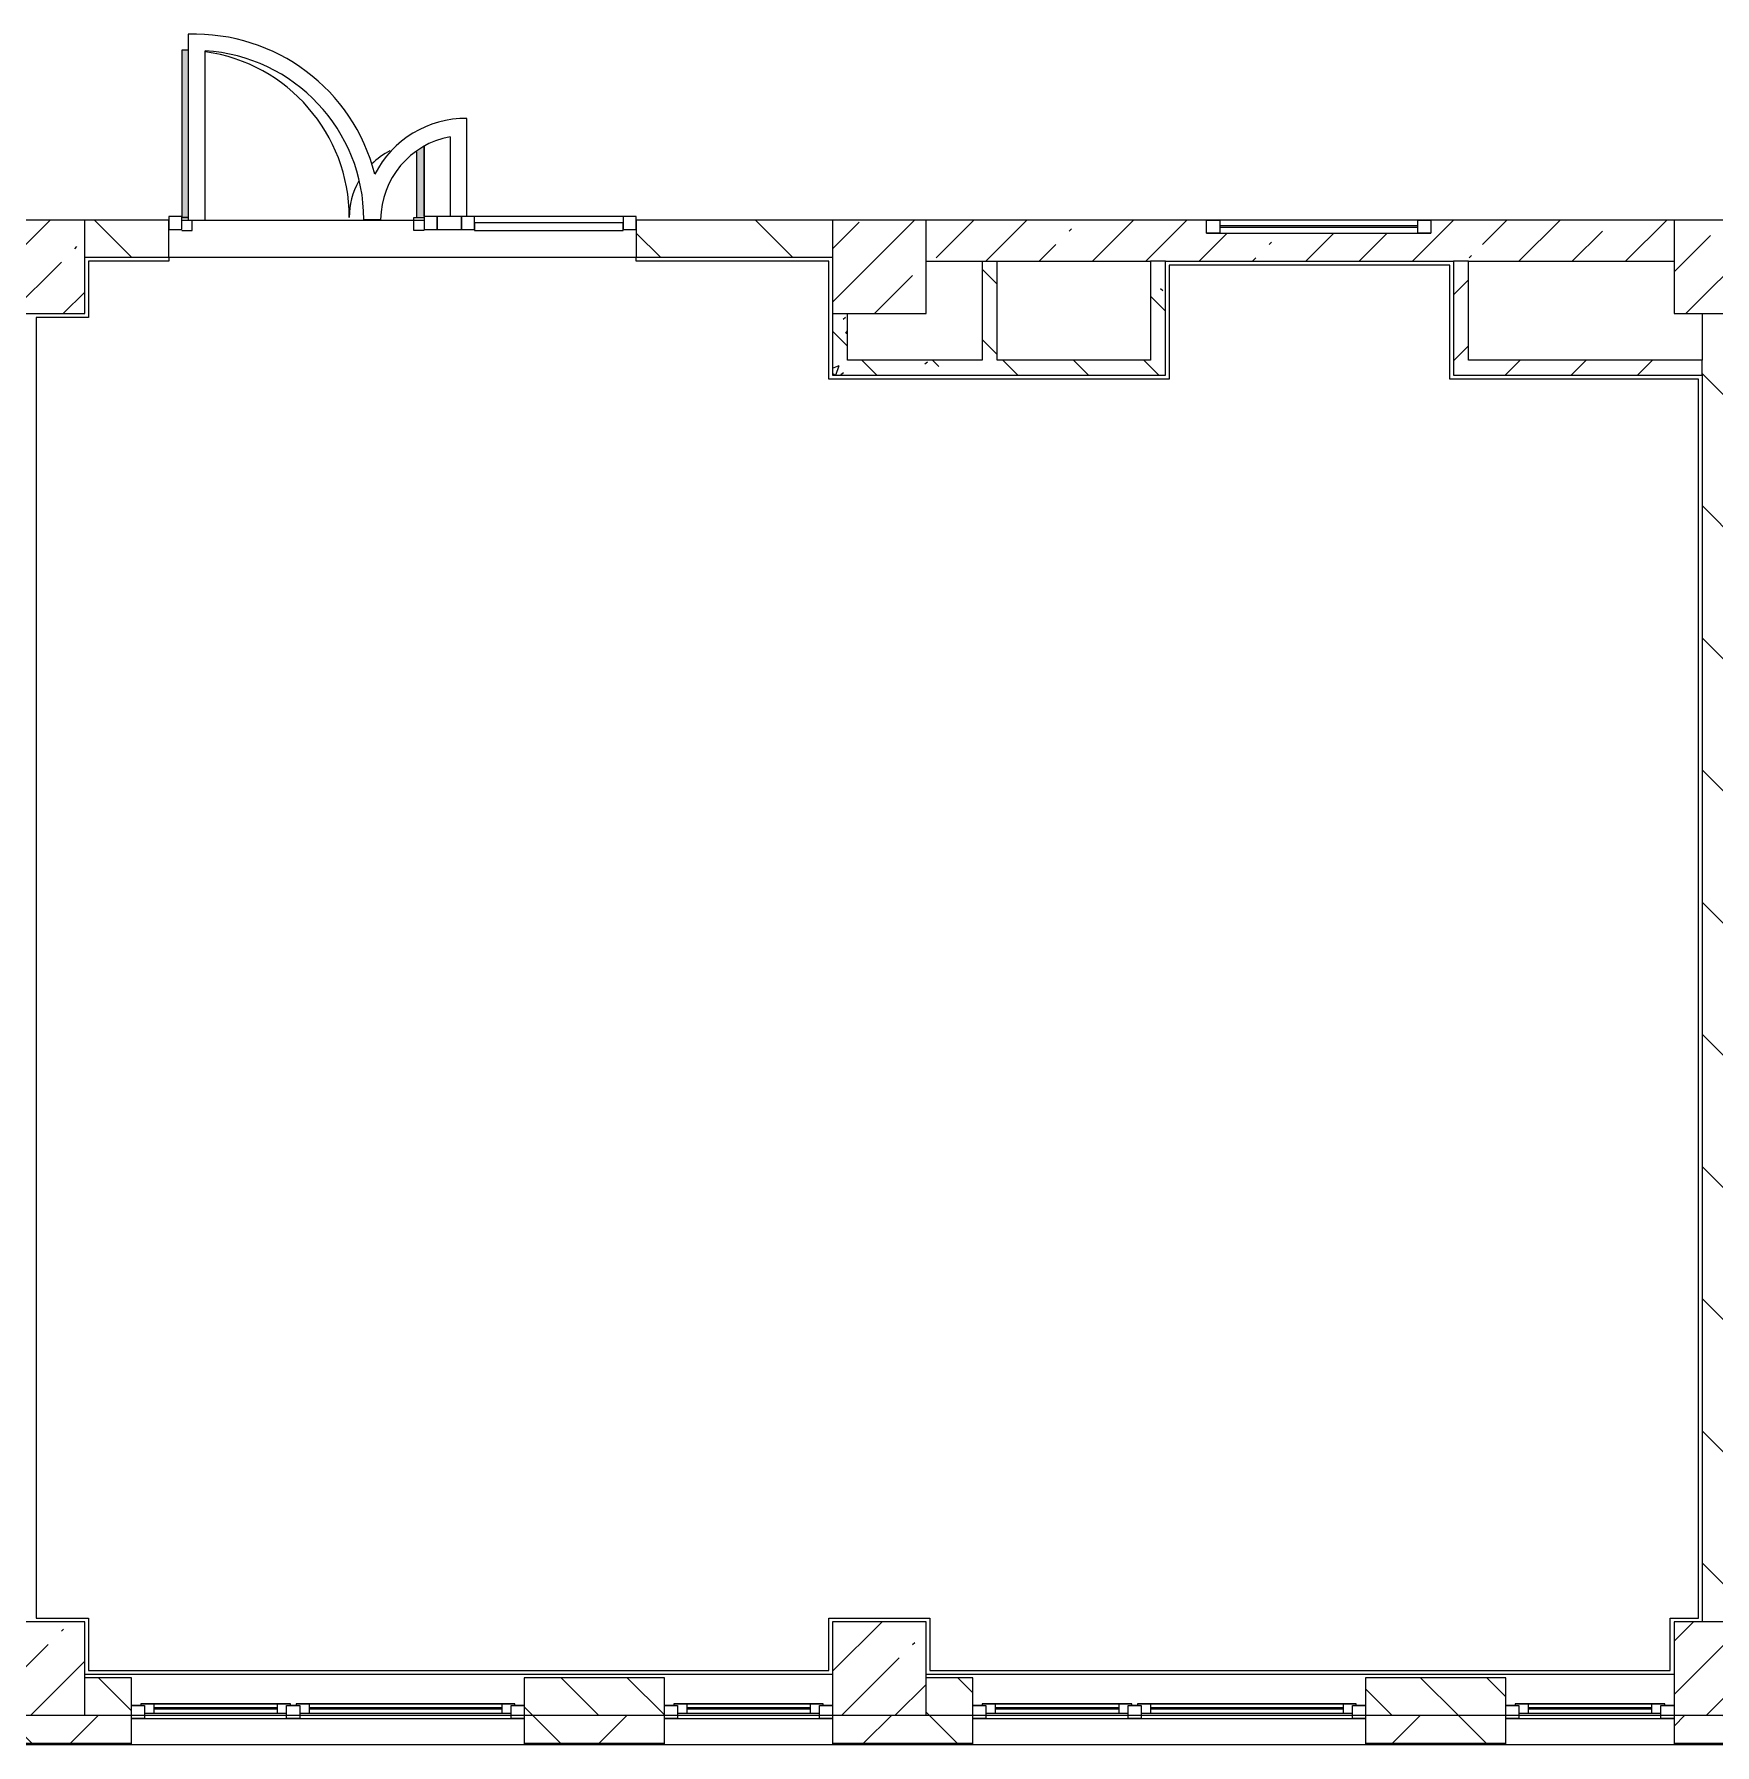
# Model space of a CAD drawing. Header units: millimetres. Extents: x -8624 to 200664, y -8553 to 29000.
# Drawn here: x 47640 to 56628, y -258 to 8895 of the extents above; entities that cross this region are included whole.
import ezdxf

# ---------------------------------------------------------------- set-up
doc = ezdxf.new("R2010")
doc.units = ezdxf.units.MM
for name, color, linetype, lineweight, true_color in [('A-DETL-GENF-2', 7, 'Continuous', 5, 0xaaaaaa), ('A-DOOR-2', 7, 'Continuous', 5, 0xe2e2e2), ('A-DOOR-3', 7, 'Continuous', 5, 0xaaaaaa), ('A-FLOR-2', 7, 'Continuous', 5, 0xaaaaaa), ('I-WALL-3', 7, 'Continuous', 5, 0x787878)]:
    doc.layers.add(name, color=color, linetype=linetype, lineweight=lineweight, true_color=true_color)
for name, color, linetype, lineweight in [('A-GLAZ', 7, 'Continuous', 5), ('A-GLAZ-CURT', 7, 'Continuous', 5), ('A-GLAZ-CWMG', 7, 'Continuous', 5), ('A-WALL', 7, 'Continuous', 5), ('A-WALL-1', 7, 'Continuous', 9), ('I-WALL', 7, 'Continuous', 5), ('S-COLS', 7, 'Continuous', 5)]:
    doc.layers.add(name, color=color, linetype=linetype, lineweight=lineweight)
pattern_1 = [(45, (0, 0), (-353.5534, 353.5534), []), (135, (0, 0), (-353.5534, -353.5534), [])]
pattern_2 = [(135, (0, 0), (-353.5534, -353.5534), [])]
pattern_3 = [(45, (0, 0), (-176.7767, 176.7767), [])]
pattern_4 = [(135, (0, 0), (-377.171, -377.171), [533.4, -88.9, 17.78, -88.9]), (135, (0, 376.94), (-377.171, -377.171), []), (50, (0, 0), (637.6445, -55.7866), [66.675, -733.425]), (355, (0, 0), (-123.3494, 668.699), [53.34, -586.74]), (100.451, (53.14, -4.65), (514.299, 612.908), [56.665, -623.315]), (46.184, (0, 177.8), (948.776, -147.15), [100.012, -1100.137]), (96.636, (79.1, 165.5), (830.909, 865.997), [84.998, -934.973]), (351.184, (0, 177.8), (830.918, 865.988), [80.01, -880.11]), (21, (88.9, 133.35), (530.6506, -357.9283), [66.675, -733.425]), (326, (88.9, 133.35), (216.308, 644.6585), [53.34, -586.74]), (71.451, (133.1, 103.5), (746.9596, 286.724), [56.665, -623.315]), (37.5, (0, 0), (10.8105, 295.9426), [16.764, -562.864, 16.764, -578.866, -588.962]), (37.5, (0, 0), (10.8105, 295.9426), [-1175.258, 16.764, -572.198]), (7.5, (0, 0), (233.8692, 350.6318), [16.764, -322.834, 16.764, -549.529, -224.472]), (7.5, (0, 0), (233.8692, 350.6318), [-905.891, 16.764, -207.708]), (327.5, (-198.25, 0), (474.5678, -20.0513), [16.764, -205.486, 16.764, -676.656, -920.115]), (327.5, (-198.25, 0), (474.5678, -20.0513), [-915.67, 16.764, -903.351]), (317.5, (-287.15, 0), (518.4522, 88.9934), [16.764, -272.161, 16.764, -443.738, -653.415]), (317.5, (-287.15, 0), (518.4522, 88.9934), [-749.427, 16.764, -636.651])]

# ---------------------------------------------------------------- blocks, each defined once
blk = doc.blocks.new('BSC_Колонна _Прямоугольная - 500х500-V2-3_1_3_птичка копия 1')
at = {"layer": 'S-COLS'}
h = blk.add_hatch(dxfattribs=at)
h.set_pattern_fill('FP_4', color=256, style=0, pattern_type=2)
h.set_pattern_definition([(45, (-47660, -7650), (-285.123, 285.123), []), (45, (-47374.88, -7650), (-285.123, 285.123), [504.031, -100.806, 16.764, -84.042])])
h.paths.add_polyline_path([(-250, -250), (250, -250), (250, 250), (-250, 250)])
for p, q in [((250, 250), (-250, 250)), ((-250, 250), (-250, -250)), ((250, -250), (250, 250)), ((-250, -250), (250, -250))]:
    blk.add_line(p, q, dxfattribs=at)
blk = doc.blocks.new('BSC_Колонна _Прямоугольная - 500х500-V3-3_1_3_птичка копия 1')
at = {"layer": 'S-COLS'}
h = blk.add_hatch(dxfattribs=at)
h.set_pattern_fill('FP_5', color=256, style=0, pattern_type=2)
h.set_pattern_definition([(45, (-52160, -7650), (-285.123, 285.123), []), (45, (-51874.88, -7650), (-285.123, 285.123), [504.031, -100.806, 16.764, -84.042])])
h.paths.add_polyline_path([(-250, -250), (250, -250), (250, 250), (-250, 250)])
for p, q in [((250, 250), (-250, 250)), ((-250, 250), (-250, -250)), ((250, -250), (250, 250)), ((-250, -250), (250, -250))]:
    blk.add_line(p, q, dxfattribs=at)
blk = doc.blocks.new('BSC_Колонна _Прямоугольная - 500х500-V9-3_1_3_птичка копия 1')
at = {"layer": 'S-COLS'}
h = blk.add_hatch(dxfattribs=at)
h.set_pattern_fill('FP_11', color=256, style=0, pattern_type=2)
h.set_pattern_definition([(45, (-47660, -150), (-285.123, 285.123), []), (45, (-47374.88, -150), (-285.123, 285.123), [504.031, -100.806, 16.764, -84.042])])
h.paths.add_polyline_path([(-250, -250), (250, -250), (250, 250), (-250, 250)])
for p, q in [((250, 250), (-250, 250)), ((-250, 250), (-250, -250)), ((250, -250), (250, 250)), ((-250, -250), (250, -250))]:
    blk.add_line(p, q, dxfattribs=at)
blk = doc.blocks.new('BSC_Колонна _Прямоугольная - 500х500-V10-3_1_3_птичка копия 1')
at = {"layer": 'S-COLS'}
h = blk.add_hatch(dxfattribs=at)
h.set_pattern_fill('FP_12', color=256, style=0, pattern_type=2)
h.set_pattern_definition([(45, (-52160, -150), (-285.123, 285.123), []), (45, (-51874.88, -150), (-285.123, 285.123), [504.031, -100.806, 16.764, -84.042])])
h.paths.add_polyline_path([(-250, -250), (250, -250), (250, 250), (-250, 250)])
for p, q in [((250, 250), (-250, 250)), ((-250, 250), (-250, -250)), ((250, -250), (250, 250)), ((-250, -250), (250, -250))]:
    blk.add_line(p, q, dxfattribs=at)
blk = doc.blocks.new('BSC_Колонна _Прямоугольная - 500х500-V23-3_1_3_птичка копия 1')
at = {"layer": 'S-COLS'}
h = blk.add_hatch(dxfattribs=at)
h.set_pattern_fill('FP_34', color=256, style=0, pattern_type=2)
h.set_pattern_definition([(45, (-56660, -150), (-285.123, 285.123), []), (45, (-56374.88, -150), (-285.123, 285.123), [504.031, -100.806, 16.764, -84.042])])
h.paths.add_polyline_path([(-250, -250), (250, -250), (250, 250), (-250, 250)])
for p, q in [((250, 250), (-250, 250)), ((-250, 250), (-250, -250)), ((250, -250), (250, 250)), ((-250, -250), (250, -250))]:
    blk.add_line(p, q, dxfattribs=at)
blk = doc.blocks.new('BSC_Колонна _Прямоугольная - 500х500-V24-3_1_3_птичка копия 1')
at = {"layer": 'S-COLS'}
h = blk.add_hatch(dxfattribs=at)
h.set_pattern_fill('FP_35', color=256, style=0, pattern_type=2)
h.set_pattern_definition([(45, (-56660, -7650), (-285.123, 285.123), []), (45, (-56374.88, -7650), (-285.123, 285.123), [504.031, -100.806, 16.764, -84.042])])
h.paths.add_polyline_path([(-250, -250), (250, -250), (250, 250), (-250, 250)])
for p, q in [((250, 250), (-250, 250)), ((-250, 250), (-250, -250)), ((250, -250), (250, 250)), ((-250, -250), (250, -250))]:
    blk.add_line(p, q, dxfattribs=at)
blk = doc.blocks.new('120_Окно_СКБ_1Ст - 120_Окно_СКБ_1Ст 900х2500_h_-V32-3_1_3_птичка копия 1')
at = {"layer": 'A-GLAZ'}
for p, q in [((-450, -127), (-450, -57)), ((-450, -57), (-380, -57)), ((450, -57), (-450, -57)), ((-380, -57), (-380, -127)), ((380, -87), (-380, -87)), ((-380, -87), (-380, -127)), ((-330, -137), (-330, -87)), ((330, -137), (330, -87)), ((380, -127), (380, -57)), ((380, -57), (450, -57)), ((380, -127), (380, -87)), ((450, -57), (450, -127)), ((-380, -127), (-450, -127)), ((-450, -127), (-400, -127)), ((-380, -127), (-400, -127)), ((-400, -127), (-400, -137)), ((-400, -137), (400, -137)), ((400, -137), (-400, -137)), ((-330, -107), (330, -107)), ((330, -117), (-330, -117)), ((450, -127), (380, -127)), ((400, -127), (380, -127)), ((400, -127), (450, -127)), ((400, -137), (400, -127))]:
    blk.add_line(p, q, dxfattribs=at)
blk = doc.blocks.new('120_Окно_СКБ_2Ст - 120_Окно_СКБ_2Ст 2100х2400 _мал створка справа_-22446225-3_1_3_птичка копия 1')
at = {"layer": 'A-GLAZ'}
for p, q in [((-1050, -127), (-1050, -57)), ((-1050, -57), (-980, -57)), ((1050, -57), (-1050, -57)), ((-980, -57), (-980, -127)), ((150, -87), (-980, -87)), ((-980, -87), (-980, -127)), ((-930, -137), (-930, -87)), ((100, -137), (100, -87)), ((150, -127), (150, -57)), ((150, -57), (220, -57)), ((150, -127), (150, -87)), ((220, -57), (220, -127)), ((980, -87), (220, -87)), ((220, -87), (220, -127)), ((270, -137), (270, -87)), ((930, -137), (930, -87)), ((980, -127), (980, -57)), ((980, -57), (1050, -57)), ((980, -127), (980, -87)), ((1050, -57), (1050, -127)), ((-980, -127), (-1050, -127)), ((-1050, -127), (-1000, -127)), ((-980, -127), (-1000, -127)), ((-1000, -127), (-1000, -137)), ((-1000, -137), (170, -137)), ((170, -137), (-1000, -137)), ((-930, -107), (100, -107)), ((100, -117), (-930, -117)), ((220, -127), (150, -127)), ((170, -127), (150, -127)), ((170, -127), (200, -127)), ((170, -137), (170, -127)), ((220, -127), (200, -127)), ((200, -127), (200, -137)), ((200, -137), (1000, -137)), ((1000, -137), (200, -137)), ((270, -107), (930, -107)), ((930, -117), (270, -117)), ((1050, -127), (980, -127)), ((1000, -127), (980, -127)), ((1000, -127), (1050, -127)), ((1000, -137), (1000, -127))]:
    blk.add_line(p, q, dxfattribs=at)
blk = doc.blocks.new('120_Окно_СКБ_1Ст - 120_Окно_СКБ_1Ст 900х2500_h_-V101-3_1_3_птичка копия 1')
at = {"layer": 'A-GLAZ'}
for p, q in [((-450, -127), (-450, -57)), ((-450, -57), (-380, -57)), ((450, -57), (-450, -57)), ((-380, -57), (-380, -127)), ((380, -87), (-380, -87)), ((-380, -87), (-380, -127)), ((-330, -137), (-330, -87)), ((330, -137), (330, -87)), ((380, -127), (380, -57)), ((380, -57), (450, -57)), ((380, -127), (380, -87)), ((450, -57), (450, -127)), ((-380, -127), (-450, -127)), ((-450, -127), (-400, -127)), ((-380, -127), (-400, -127)), ((-400, -127), (-400, -137)), ((-400, -137), (400, -137)), ((400, -137), (-400, -137)), ((-330, -107), (330, -107)), ((330, -117), (-330, -117)), ((450, -127), (380, -127)), ((400, -127), (380, -127)), ((400, -127), (450, -127)), ((400, -137), (400, -127))]:
    blk.add_line(p, q, dxfattribs=at)
blk = doc.blocks.new('Прямоугольный импост - 50 x 70 мм-V154-3_1_3_птичка копия 1')
at = {"layer": 'A-GLAZ-CWMG'}
for p, q in [((-70, 35), (0, 35)), ((-70, -35), (-70, 35)), ((0, 35), (0, -35)), ((0, -35), (-70, -35))]:
    blk.add_line(p, q, dxfattribs=at)
blk = doc.blocks.new('Дверь_Витражная_остекление_ - ДВН_ДАО_Главный вход_1200 в свету-V157-3_1_3_птичка копия 1')
at = {"layer": 'A-DOOR-2'}
for points in [[(-647.5, 30), (-613.5, 35), (-613.5, 925), (-647.5, 921.8), (-647.5, 35)], [(607.5, 30), (647.5, 35), (647.5, 410.5), (607.5, 378.4), (607.5, 35)]]:
    blk.add_hatch(color=256, dxfattribs=at).paths.add_polyline_path(points)
at = {"layer": 'A-DETL-GENF-2'}
for p, q in [((-613.5, 925), (-647.5, 925)), ((-647.5, 925), (-647.5, 35)), ((607.5, 385.1), (607.5, 30)), ((647.5, 35), (647.5, 410.5)), ((-647.5, 30), (-613.5, 30)), ((-613.5, 30), (-647.5, 30)), ((-592.5, -40), (-592.5, 15)), ((592.5, -40), (592.5, 30)), ((592.5, 30), (647.5, 30)), ((607.5, 30), (647.5, 30)), ((-647.5, -40), (-592.5, -40)), ((647.5, -40), (592.5, -40))]:
    blk.add_line(p, q, dxfattribs=at)
at = {"layer": 'A-DOOR-3'}
for p, q in [((-647.5, 925), (-647.5, 35)), ((647.5, 410.5), (647.5, 35))]:
    blk.add_line(p, q, dxfattribs=at)
for centre, radius, start, end in [((-647.5, 30), 895, 87.78643, 90), ((-647.5, 30), 895, 360, 81.92896), ((647.5, 30), 400, 117.12057, 134.53885), ((647.5, 30), 400, 151.21297, 180)]:
    blk.add_arc(centre, radius, start, end, dxfattribs=at)
blk = doc.blocks.new('Системная панель - Стемалит - 40мм-32257327-3_1_3_птичка копия 1')
at = {"layer": 'A-GLAZ-CURT'}
for p, q in [((65, 35), (-65, 35)), ((-65, 35), (-65, -35)), ((65, -35), (65, 35)), ((-65, -35), (65, -35))]:
    blk.add_line(p, q, dxfattribs=at)
blk = doc.blocks.new('Прямоугольный импост - 50 x 70 мм-31687886-3_1_3_птичка копия 1')
at = {"layer": 'A-GLAZ-CWMG'}
for p, q in [((-35, 35), (35, 35)), ((-35, -35), (-35, 35)), ((35, 35), (35, -35)), ((35, -35), (-35, -35))]:
    blk.add_line(p, q, dxfattribs=at)
blk = doc.blocks.new('Прямоугольный импост - 50 x 70 мм-31701779-3_1_3_птичка копия 1')
at = {"layer": 'A-GLAZ-CWMG'}
for p, q in [((0, 35), (-70, 35)), ((-70, 35), (-70, -35)), ((0, -35), (0, 35)), ((-70, -35), (0, -35))]:
    blk.add_line(p, q, dxfattribs=at)
blk = doc.blocks.new('Системная панель - Стекло - 40мм-V159-3_1_3_птичка копия 1')
at = {"layer": 'A-GLAZ-CURT'}
for p, q in [((397.5, 0), (-397.5, 0)), ((-397.5, 0), (-397.5, -40)), ((397.5, -40), (397.5, 0)), ((-397.5, -40), (397.5, -40))]:
    blk.add_line(p, q, dxfattribs=at)
blk = doc.blocks.new('Прямоугольный импост - 50 x 70 мм-31702100-3_1_3_птичка копия 1')
at = {"layer": 'A-GLAZ-CWMG'}
for p, q in [((-35, 35), (35, 35)), ((-35, -35), (-35, 35)), ((35, 35), (35, -35)), ((35, -35), (-35, -35))]:
    blk.add_line(p, q, dxfattribs=at)
blk = doc.blocks.new('Прямоугольный импост - 50 x 70 мм-31720914-3_1_3_птичка копия 1')
at = {"layer": 'A-GLAZ-CWMG'}
blk.add_line((32940, 7920), (32145, 7920), dxfattribs=at)
blk = doc.blocks.new('120_Окно_СКБ_1Ст - 120_Окно_СКБ_1Ст 400х1200 EI30-24228621-3_1_3_птичка копия 1')
at = {"layer": 'A-GLAZ'}
for p, q in [((-600, 40), (-600, 110)), ((-600, 110), (-530, 110)), ((600, 110), (-600, 110)), ((-530, 110), (-530, 40)), ((530, 40), (530, 110)), ((530, 110), (600, 110)), ((600, 110), (600, 40)), ((-530, 40), (-600, 40)), ((-600, 40), (600, 40)), ((530, 80), (-530, 80)), ((530, 70), (-530, 70)), ((600, 40), (530, 40))]:
    blk.add_line(p, q, dxfattribs=at)

msp = doc.modelspace()

# ---------------------------------------------------------------- hatches: boundary and pattern name
at = {"layer": 'A-WALL'}
h = msp.add_hatch(dxfattribs=at)
h.set_pattern_fill('FP_25', color=256, style=0, pattern_type=2)
h.set_pattern_definition([(135, (0, 0), (-176.7767, -176.7767), [])])
h.paths.add_polyline_path([(65160, -100), (65410, -100), (65410, 100), (65160, 100)])
h.paths.add_polyline_path([(54760, -100), (55510, -100), (55510, 100), (54760, 100)])
h.paths.add_polyline_path([(64192.8, -100), (64260, -100), (64260, 100), (63710, 100), (63710, -100)])
h.paths.add_polyline_path([(56910, -100), (57810, -100), (57810, 100), (56910, 100), (56910, -52.2)])
h.paths.add_polyline_path([(61410, -100), (61610, -100), (61610, 100), (61410, 100), (61410, 42.9)])
h.paths.add_polyline_path([(44310, -100), (44310, 100), (43410, 100), (43410, -100)])
h.paths.add_polyline_path([(48160, -100), (48160, 100), (47910, 100), (47910, -100)])
h.paths.add_polyline_path([(51010, -100), (51010, 100), (50260, 100), (50260, -100)])
h.paths.add_polyline_path([(42660, -100), (42910, -100), (42910, 100), (42660, 100)])
h.paths.add_polyline_path([(52410, -100), (52660, -100), (52660, 100), (52410, 100), (52410, 33.3)])
h.paths.add_polyline_path([(41760, -100), (41760, 100), (41140, 100), (41140, -100), (41243.1, -100)])
h.paths.add_polyline_path([(29982.8, -100), (29982.8, 100), (29809.7, 100), (29809.7, -100)])
h.paths.add_polyline_path([(38540, -100), (38540, 100), (38490, 100), (38490, -100)])
h.paths.add_polyline_path([(30882.8, -100), (32110, -100), (32110, 100), (30882.8, 100)])
h.paths.add_polyline_path([(37990, -100), (37990, 100), (37423, 100), (37423, -100), (37712.4, -100)])
h.paths.add_polyline_path([(33610, -100), (33870, -100), (33870, 100), (33610, 100), (33610, 39.5)])
h.paths.add_polyline_path([(36388.3, -100), (36523, -100), (36523, 100), (35970, 100), (35970, -100)])
h.paths.add_polyline_path([(26409.7, -100), (26409.7, 100), (26160, 100), (26160, -100)])
h.paths.add_polyline_path([(25560, -100), (25560, 100), (24810, 100), (24810, -100), (25354.8, -100)])
h.paths.add_polyline_path([(22710, -100), (22710, 100), (22510, 100), (22510, -100)])
h.paths.add_polyline_path([(21910, -100), (21910, 100), (21610, 100), (21610, -100), (21824.1, -100)])
h.paths.add_polyline_path([(15610, -100), (15610, 100), (14860, 100), (14860, -100)])
h.paths.add_polyline_path([(16510, -100), (17260, -100), (17260, 100), (16510, 100)])
h.paths.add_polyline_path([(19360, -100), (20710, -100), (20710, 100), (19360, 100)])
h.paths.add_polyline_path([(12160, -100), (12160, 100), (12010, 100), (12010, -100), (12114.6, -100)])
h.paths.add_polyline_path([(11110, -100), (11110, 100), (10359.7, 100), (10359.7, -100)])
h.paths.add_polyline_path([(6830, -100), (7660, -100), (7660, 100), (6830, 100)])
h = msp.add_hatch(dxfattribs=at)
h.set_pattern_fill('FP_27', color=256, style=0, pattern_type=2)
h.set_pattern_definition(pattern_1)
h.paths.add_polyline_path([(56410, -250), (56627.1, -250), (56627.1, -100), (56410, -100), (56410, -143.1)])
h.paths.add_polyline_path([(55510, -250), (55510, -100), (54760, -100), (54760, -250), (55366, -250)])
h.paths.add_polyline_path([(43410, -250), (44310, -250), (44310, -100), (42660, -100), (42660, -250), (43008.4, -250)])
h.paths.add_polyline_path([(47410, -250), (48160, -250), (48160, -100), (47410, -100)])
h.paths.add_polyline_path([(41243.1, -250), (41760, -250), (41760, -100), (41140, -100), (41140, -250)])
h.paths.add_polyline_path([(50260, -250), (51010, -250), (51010, -100), (50260, -100)])
h.paths.add_polyline_path([(52660, -250), (52660, -100), (51910, -100), (51910, -250)])
h.paths.add_polyline_path([(37712.4, -250), (39040, -250), (39040, -100), (37423, -100), (37423, -250)])
h.paths.add_polyline_path([(36523, -250), (36523, -100), (35970, -100), (35970, -250)])
h.paths.add_polyline_path([(31533.6, -250), (32110, -250), (32110, -100), (30882.8, -100), (30882.8, -250)])
h.paths.add_polyline_path([(33870, -250), (33870, -100), (33010, -100), (33010, -250), (33299, -250)])
h.paths.add_polyline_path([(29768.2, -250), (29982.8, -250), (29982.8, -100), (29209.7, -100), (29209.7, -250)])
h.paths.add_polyline_path([(26160, -250), (26409.7, -250), (26409.7, -100), (24810, -100), (24810, -250), (25560, -250)])
h.paths.add_polyline_path([(22510, -250), (22710, -250), (22710, -100), (21610, -100), (21610, -250), (21910, -250)])
h.paths.add_polyline_path([(20710, -250), (20710, -100), (19360, -100), (19360, -250), (20058.7, -250)])
h.paths.add_polyline_path([(14860, -250), (15610, -250), (15610, -100), (14860, -100)])
h.paths.add_polyline_path([(16510, -250), (17260, -250), (17260, -100), (16510, -100)])
h.paths.add_polyline_path([(6830, -250), (8259.7, -250), (8259.7, -100), (6830, -100)])
h.paths.add_polyline_path([(11110, -250), (11110, -100), (10359.7, -100), (10359.7, -250)])
h.paths.add_polyline_path([(12010, -250), (12760, -250), (12760, -100), (12010, -100)])
h.paths.add_polyline_path([(2405.1, -250), (3730, -250), (3729.1, -100), (-260, -100), (-260, -250), (639.8, -250)])
h = msp.add_hatch(dxfattribs=at)
h.set_pattern_fill('FP_27', color=256, style=0, pattern_type=2)
h.set_pattern_definition(pattern_1)
h.paths.add_polyline_path([(71560, -250), (75700, -250), (75700, -100), (71560, -100)])
h.paths.add_polyline_path([(70660, -250), (70660, -100), (67060, -100), (67060, -250), (67723.5, -250)])
h.paths.add_polyline_path([(57810, -250), (57810, -100), (56627.1, -100), (56627.1, -250), (57131.3, -250)])
h.paths.add_polyline_path([(60910, -250), (61610, -250), (61610, -100), (60910, -100)])
h.paths.add_polyline_path([(65160, -250), (66160, -250), (66160, -100), (65160, -100), (65160, -143.1)])
h.paths.add_polyline_path([(63710, -250), (64260, -250), (64260, -100), (63710, -100)])
at = {"layer": 'I-WALL'}
h = msp.add_hatch(dxfattribs=at)
h.set_pattern_fill('FP_26', color=256, style=0, pattern_type=2)
h.set_pattern_definition(pattern_2)
h.paths.add_polyline_path([(50860, 7700), (51910, 7700), (51910, 7900), (50860, 7900)])
h.paths.add_polyline_path([(48360, 7700), (48360, 7900), (47910, 7900), (47910, 7700), (48304.5, 7700)])
h = msp.add_hatch(dxfattribs=at)
h.set_pattern_fill('FP_23', color=256, style=0, pattern_type=2)
h.set_pattern_definition([(45, (0, 0), (-285.123, 285.123), []), (45, (285.12, 0), (-285.123, 285.123), [504.031, -100.806, 16.764, -84.042])])
h.paths.add_polyline_path([(56410, 7680), (56410, 7900), (55110, 7900), (55110, 7830), (53910, 7830), (53910, 7900), (52410, 7900), (52410, 7680), (55310, 7680)])
h = msp.add_hatch(dxfattribs=at)
h.set_pattern_fill('FP_28', color=256, style=0, pattern_type=2)
h.set_pattern_definition(pattern_3)
h.paths.add_polyline_path([(55310, 7070), (55310, 7680), (55230, 7680), (55230, 7070)])
h = msp.add_hatch(dxfattribs=at)
h.set_pattern_fill('FP_26', color=256, style=0, pattern_type=2)
h.set_pattern_definition(pattern_2)
h.paths.add_polyline_path([(56760.7, 400), (56760.7, 7400), (56560.7, 7400), (56560.7, 400), (56690, 400)])
h = msp.add_hatch(dxfattribs=at)
h.set_pattern_fill('FP_28', color=256, style=0, pattern_type=2)
h.set_pattern_definition(pattern_3)
h.paths.add_polyline_path([(56560.7, 7070), (56560.7, 7150), (55310, 7150), (55310, 7070)])
at = {"layer": 'I-WALL-3'}
h = msp.add_hatch(dxfattribs=at)
h.set_pattern_fill('FP_33', color=256, style=0, pattern_type=2)
h.set_pattern_definition(pattern_4)
h.paths.add_polyline_path([(52790, 7150), (52790, 7680), (52710, 7680), (52710, 7150)])
h = msp.add_hatch(dxfattribs=at)
h.set_pattern_fill('FP_33', color=256, style=0, pattern_type=2)
h.set_pattern_definition(pattern_4)
h.paths.add_polyline_path([(53690, 7150), (53690, 7680), (53610, 7680), (53610, 7150)])
h = msp.add_hatch(dxfattribs=at)
h.set_pattern_fill('FP_33', color=256, style=0, pattern_type=2)
h.set_pattern_definition(pattern_4)
h.paths.add_polyline_path([(51990, 7150), (51990, 7400), (51910, 7400), (51910, 7150)])
h = msp.add_hatch(dxfattribs=at)
h.set_pattern_fill('FP_33', color=256, style=0, pattern_type=2)
h.set_pattern_definition(pattern_4)
h.paths.add_polyline_path([(53600.6, 7070), (53690, 7070), (53690, 7150), (51910, 7150), (51910, 7070)])

# ---------------------------------------------------------------- linework, layer by layer
at = {"layer": 'A-FLOR-2'}
for p, q in [((48464, 8894.4), (48464, 7900)), ((48554, 7900), (48554, 8806.8)), ((49954.2, 7920), (49954.2, 8443.9)), ((49864.2, 8346.4), (49864.2, 7920)), ((48464, 7900), (48554, 7900)), ((49402.7, 7903.5), (49492.7, 7903.5)), ((48360, 7700), (48360, 7680)), ((50860, 7680), (50860, 7700)), ((48360, 7680), (47930, 7680)), ((47930, 7680), (47930, 7380)), ((51890, 7680), (50860, 7680)), ((51890, 7050), (51890, 7680)), ((55210, 7660), (53710, 7660)), ((53710, 7660), (53710, 7050)), ((55210, 7050), (55210, 7660)), ((47930, 7380), (47650, 7380)), ((47650, 7380), (47650, 420)), ((53710, 7050), (51890, 7050)), ((56540.7, 7050), (55210, 7050)), ((56540.7, 420), (56540.7, 7050)), ((47650, 420), (47930, 420)), ((47930, 420), (47930, 140)), ((51890, 140), (51890, 420)), ((51890, 420), (52430, 420)), ((52430, 420), (52430, 140)), ((56390, 140), (56390, 420)), ((56390, 420), (56540.7, 420)), ((47930, 140), (51890, 140)), ((52430, 140), (56390, 140))]:
    msp.add_line(p, q, dxfattribs=at)
for centre, radius, start, end in [((48497.7, 7900), 995, 14.33829, 91.93805), ((48497.6, 7903.5), 905, 360, 86.42904), ((49946.7, 7900), 544, 89.21005, 153.06648), ((49946.7, 7900), 454, 100.46985, 179.55829)]:
    msp.add_arc(centre, radius, start, end, dxfattribs=at)
at = {"layer": 'A-WALL'}
for p, q in [((48160, 100), (47910, 100)), ((48160, -258), (48160, 100)), ((51010, 100), (50260, 100)), ((50260, 100), (50260, -258)), ((51010, -258), (51010, 100)), ((52660, 100), (52410, 100)), ((52660, -258), (52660, 100)), ((55510, 100), (54760, 100)), ((54760, 100), (54760, -258)), ((55510, -258), (55510, 100)), ((48160, -100), (50260, -100)), ((51010, -100), (51910, -100)), ((51910, -100), (51910, -258)), ((52660, -100), (54760, -100)), ((55510, -100), (56410, -100)), ((56410, -100), (56410, -258)), ((50260, -258), (36523, -258)), ((65160, -258), (50260, -258))]:
    msp.add_line(p, q, dxfattribs=at)
at = {"layer": 'A-WALL-1'}
for p, q in [((53690, 7680), (53610, 7680)), ((55310, 7680), (55230, 7680)), ((56560.7, 7070), (56560.7, 7150)), ((47910, -100), (48160, -100)), ((50260, -100), (51010, -100)), ((52410, -100), (52660, -100)), ((54760, -100), (55510, -100)), ((47410, -250), (48160, -250)), ((47410, -253), (48160, -253)), ((50260, -250), (51010, -250)), ((50260, -253), (51010, -253)), ((51910, -250), (52660, -250)), ((51910, -253), (52660, -253)), ((54760, -250), (55510, -250)), ((54760, -253), (55510, -253)), ((56410, -250), (57810, -250)), ((56410, -253), (57810, -253))]:
    msp.add_line(p, q, dxfattribs=at)
at = {"layer": 'I-WALL'}
for p, q in [((48360, 7900), (47910, 7900)), ((48360, 7700), (48360, 7900)), ((48430, 7900), (48464, 7900)), ((48554, 7900), (49725, 7900)), ((51910, 7900), (50860, 7900)), ((50860, 7900), (50860, 7700)), ((53910, 7900), (52410, 7900)), ((56410, 7900), (55110, 7900)), ((51910, 7700), (47910, 7700)), ((52410, 7680), (53610, 7680)), ((52710, 7680), (52710, 7150)), ((52790, 7150), (52790, 7680)), ((53610, 7680), (53610, 7150)), ((53690, 7070), (53690, 7680)), ((53690, 7680), (55230, 7680)), ((55230, 7680), (55230, 7070)), ((55310, 7150), (55310, 7680)), ((55310, 7680), (56410, 7680)), ((51910, 7400), (51910, 7070)), ((51990, 7150), (51990, 7400)), ((56560.7, 7400), (56560.7, 7150)), ((52710, 7150), (51990, 7150)), ((53610, 7150), (52790, 7150)), ((56560.7, 7150), (55310, 7150)), ((51910, 7070), (53690, 7070)), ((55230, 7070), (56560.7, 7070)), ((56560.7, 7070), (56560.7, 400)), ((47910, 120), (51910, 120)), ((52410, 120), (56410, 120))]:
    msp.add_line(p, q, dxfattribs=at)

# ---------------------------------------------------------------- block references
at = {"layer": 'A-DOOR-3'}
msp.add_blockref('Дверь_Витражная_остекление_ - ДВН_ДАО_Главный вход_1200 в свету-V157-3_1_3_птичка копия 1', (49077.5, 7885), dxfattribs=at)
at = {"layer": 'A-GLAZ'}
msp.add_blockref('120_Окно_СКБ_1Ст - 120_Окно_СКБ_1Ст 400х1200 EI30-24228621-3_1_3_птичка копия 1', (54510, 7790), dxfattribs=at)
at = {"layer": 'A-GLAZ', "rotation": 180}
for name, p in [('120_Окно_СКБ_2Ст - 120_Окно_СКБ_2Ст 2100х2400 _мал створка справа_-22446225-3_1_3_птичка копия 1', (49210, -175)), ('120_Окно_СКБ_1Ст - 120_Окно_СКБ_1Ст 900х2500_h_-V101-3_1_3_птичка копия 1', (51460, -175)), ('120_Окно_СКБ_2Ст - 120_Окно_СКБ_2Ст 2100х2400 _мал створка справа_-22446225-3_1_3_птичка копия 1', (53710, -175)), ('120_Окно_СКБ_1Ст - 120_Окно_СКБ_1Ст 900х2500_h_-V32-3_1_3_птичка копия 1', (55960, -175))]:
    msp.add_blockref(name, p, dxfattribs=at)
at = {"layer": 'A-GLAZ-CURT'}
for name, p in [('Системная панель - Стемалит - 40мм-32257327-3_1_3_птичка копия 1', (49860, 7885)), ('Системная панель - Стекло - 40мм-V159-3_1_3_птичка копия 1', (50392.5, 7885))]:
    msp.add_blockref(name, p, dxfattribs=at)
at = {"layer": 'A-GLAZ-CWMG', "rotation": 180}
msp.add_blockref('Прямоугольный импост - 50 x 70 мм-31701779-3_1_3_птичка копия 1', (48360, 7885), dxfattribs=at)
at = {"layer": 'A-GLAZ-CWMG', "extrusion": (0, 0, -1), "rotation": 180}
for name, p in [('Прямоугольный импост - 50 x 70 мм-31687886-3_1_3_птичка копия 1', (-49760, 7885)), ('Прямоугольный импост - 50 x 70 мм-31702100-3_1_3_птичка копия 1', (-49960, 7885)), ('Прямоугольный импост - 50 x 70 мм-V154-3_1_3_птичка копия 1', (-50860, 7885))]:
    msp.add_blockref(name, p, dxfattribs=at)
at = {"layer": 'A-GLAZ-CWMG'}
msp.add_blockref('Прямоугольный импост - 50 x 70 мм-31720914-3_1_3_птичка копия 1', (17850, 0), dxfattribs=at)
at = {"layer": 'S-COLS'}
for name, p in [('BSC_Колонна _Прямоугольная - 500х500-V2-3_1_3_птичка копия 1', (47660, 7650)), ('BSC_Колонна _Прямоугольная - 500х500-V3-3_1_3_птичка копия 1', (52160, 7650)), ('BSC_Колонна _Прямоугольная - 500х500-V24-3_1_3_птичка копия 1', (56660, 7650)), ('BSC_Колонна _Прямоугольная - 500х500-V9-3_1_3_птичка копия 1', (47660, 150)), ('BSC_Колонна _Прямоугольная - 500х500-V10-3_1_3_птичка копия 1', (52160, 150)), ('BSC_Колонна _Прямоугольная - 500х500-V23-3_1_3_птичка копия 1', (56660, 150))]:
    msp.add_blockref(name, p, dxfattribs=at)

doc.saveas('drawing.dxf')
